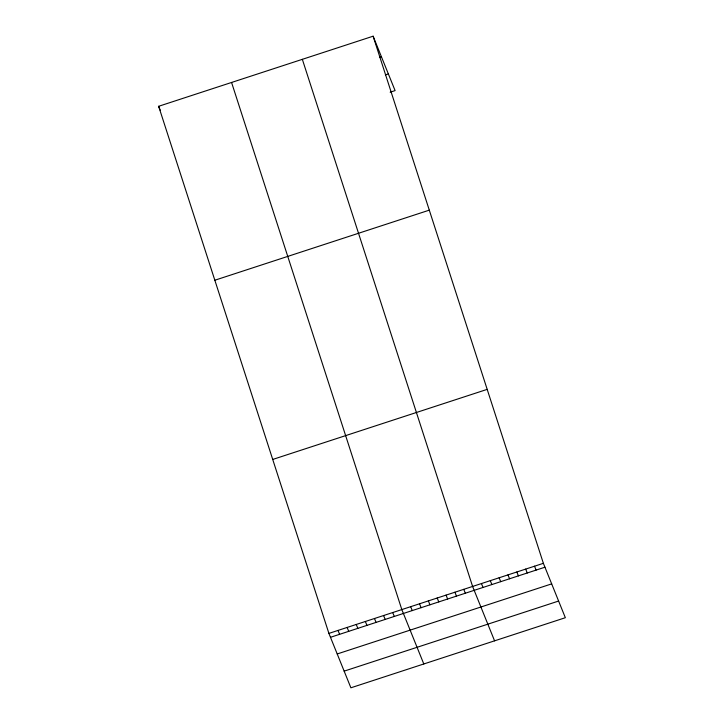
<?xml version="1.0" encoding="UTF-8"?>
<svg xmlns="http://www.w3.org/2000/svg" width="724" height="724" viewBox="0 0 724 724"><rect width="100%" height="100%" fill="white"/><g stroke="black" fill="none" stroke-linecap="round" stroke-linejoin="round"><path stroke-width="1.09" d="M373.113 36.2L543.371 563.317L565.344 617.708L350.887 687.8L328.904 633.4L158.656 106.292L373.113 36.2L395.096 90.6L390.182 92.201M379.457 57.404L381.421 56.762M385.412 74.898L388.363 73.929M214.838 280.233L429.296 210.15M272.722 459.45L487.189 389.367M328.904 633.4L543.371 563.317M330.479 637.301L544.946 567.209M337.212 653.962L551.679 583.879M344.153 671.139L558.611 601.047M534.52 566.204L536.095 570.105M525.678 569.1L527.253 572.992M516.827 571.987L518.402 575.888M507.986 574.874L509.56 578.775M499.135 577.77L500.709 581.671M490.293 580.657L491.868 584.558M481.442 583.553L483.017 587.445M494.573 640.84L472.6 586.44L302.342 59.332M463.749 589.336L465.324 593.227M454.907 592.223L456.482 596.124M446.056 595.119L447.631 599.01M437.206 598.006L438.78 601.906M428.364 600.902L429.938 604.793M419.513 603.789L421.087 607.689M410.671 606.685L412.246 610.576M423.802 663.971L401.82 609.572L231.571 82.455M392.707 612.549L394.281 616.45M383.593 615.527L385.168 619.427M374.48 618.504L376.055 622.405M158.656 106.292L160.23 110.184M365.367 621.491L366.941 625.382M356.253 624.468L357.828 628.36M347.131 627.446L348.706 631.337M338.017 630.423L339.592 634.324"/></g></svg>
